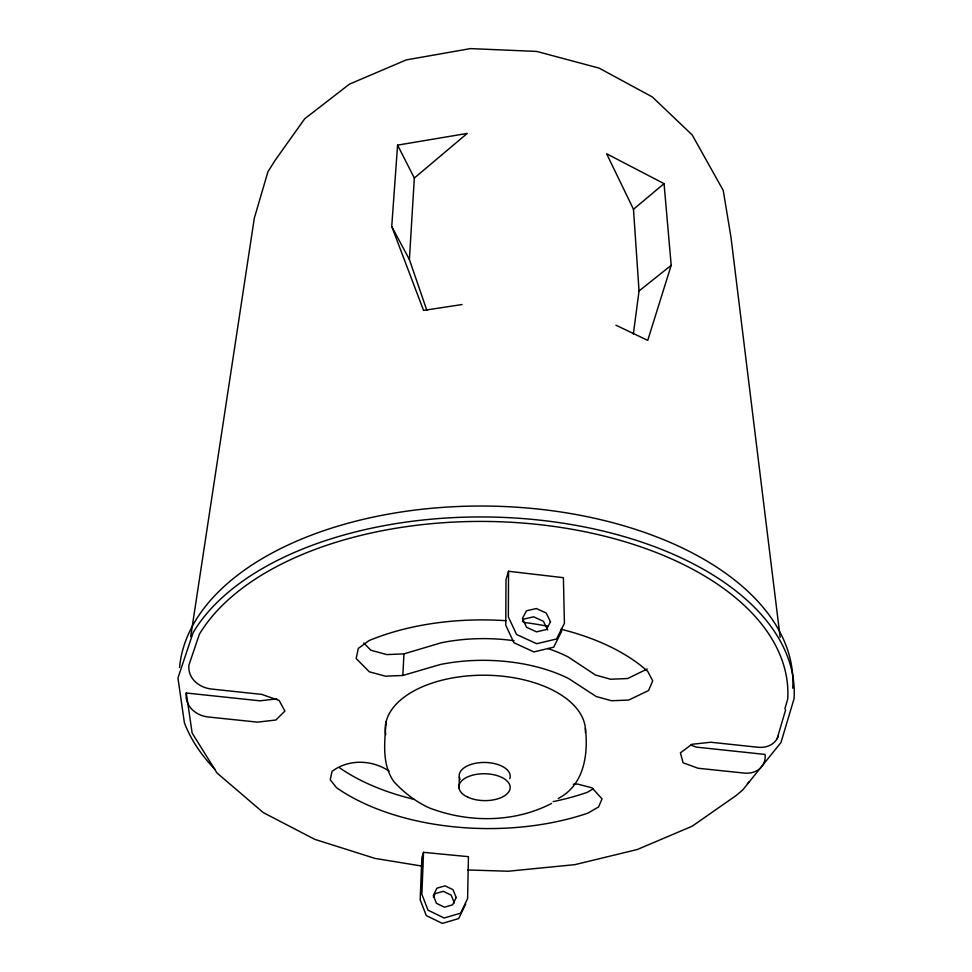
<?xml version="1.0" encoding="UTF-8"?>
<svg xmlns="http://www.w3.org/2000/svg" width="972" height="972" viewBox="0 0 972 972"><rect width="100%" height="100%" fill="white"/><g stroke="black" fill="none" stroke-linecap="round" stroke-linejoin="round"><path stroke-width="1.46" d="M508.538 571.281L508.356 616.941L516.594 634.497L536.666 643.707L556.543 638.993L564.416 623.307L563.395 577.684L508.538 571.281L505.999 579.64L505.768 625.227L513.945 642.747L533.895 651.92L553.676 647.194L561.524 631.533L561.464 628.495M459.039 788.256L459.319 777.029M423.525 852.323L421.872 894.313L428.02 910.157L444.119 918.018L460.558 913.182L467.593 898.626L468.443 856.684L423.525 852.323L421.848 857.863L420.171 899.768L426.283 915.563L442.309 923.4L458.675 918.564L465.685 904.033M506.011 620.719A190.233 104.32 0.8 0 0 369.093 640.548L358.316 648.409L356.165 658.494L369.336 671.834L385.495 676.184L402.833 675.479L403.951 653.877L441.118 642.808A123.833 68.854 0.8 0 1 514.091 640.742M386.103 721.759C384.705 742.025 381.486 764.028 393.964 781.78C404.012 792.581 415.627 801.633 429.077 807.817C468.091 822.907 514.079 822.944 551.574 803.431M426.83 310.299L409.394 259.536L414.339 178.046L397.584 145.132L467.253 133.419L414.339 178.046M462.101 304.54L423.549 310.408L391.728 226.476L397.584 145.132M633.331 334.137L639.041 290.98L633.477 209.272L606.637 153.77L664.058 183.647L671.19 265.32L647.753 340.37L615.932 325.207M190.694 636.636L254.312 218.202L267.895 171.837L274.955 160.574L304.673 118.815L349.41 84.163L406.187 59.924L470.484 48.6L536.751 51.431L599.117 68.125L652.285 96.921L692.198 134.95L723.241 190.439L730.993 237.362L780.152 637.328M784.841 708.843L787.733 699.014A302.037 168.994 0.8 0 0 539.29 524.613A302.037 168.994 0.8 0 0 199.394 634.23L189.018 664.799A25.746 21.457 2.2 0 0 211.641 689.051L261.675 694.385L279.11 700.435L284.905 711.079L275.89 720.009L257.483 722.135L208.445 717.008A25.236 21.287 1.5 0 1 186.296 693.012L259.961 700.824L276.801 698.856M777.102 738.756L785.643 709.815M433.366 897.241L435.164 893.633L443.281 891.3L451.202 895.151L454.337 902.964M522.462 621.655L523.811 619.079L533.604 616.807L543.445 621.302L547.625 629.965M633.477 209.272L664.058 183.647M639.041 290.98L671.19 265.32M558.244 798.474C583.99 785.34 588.546 754.284 585.363 728.368M593.102 788.912L587.222 792.362A188.41 104.94 0.8 0 1 553.153 801.608M647.267 668.967L627.596 678.541L610.55 679.234L595.423 674.993L568.195 656.963A123.833 68.854 0.8 0 0 547.698 648.494M402.833 675.479L440.352 664.484A125.024 68.441 0.8 0 1 568.717 678.59L596.201 696.523L611.473 700.739L628.69 700.059L648.555 690.545L652.71 680.886L647.802 671.47A190.233 104.32 0.8 0 0 561.379 629.334M403.951 653.877L386.795 654.593L370.794 650.219L363.783 642.99M573.261 784.258L577.66 784.1L592.009 787.818L602.033 798.899L598.558 806.991L587.866 813.139A190.233 104.32 0.8 0 1 336.689 787.818L330.237 779.811L332.035 771.391C348.656 758.804 372.155 759.715 389.116 771.112M467.617 869.964L508.247 871.228L574.926 864.643L637.316 849.504L692.113 826.249L735.938 795.667L742.705 789.981L780.953 742.559L794.051 698.759A308.367 172.591 0.8 0 0 540.444 520.214A308.367 172.591 0.8 0 0 193.161 632.565L177.949 678.006L184.401 722.828A308.367 172.591 0.8 0 0 214.885 769.289M422.638 866.198L374.949 858.398L314.758 839.346L263.278 812.604L216.987 772.959L192.128 732.997L186.296 693.012M690.946 745.111L696.341 747.128L765.098 754.43A24.701 19.537 31.3 0 1 743.92 773.056L698.018 768.245L683.049 762.741L680.412 752.838L691.882 744.297L710.836 742.244L757.601 747.225A25.175 19.659 30.6 0 0 778.293 736.096M391.728 226.476L409.394 259.536M749.497 781.658A308.367 172.591 0.8 0 1 747.419 783.529M385.738 734.662A100.14 54.797 0.8 0 1 481.723 675.224A100.14 54.797 0.8 0 1 585.436 732.669M179.577 667.448A306.885 173.065 0.8 0 1 499.268 506.339A306.885 173.065 0.8 0 1 792.727 688.2M523.799 622.432A190.233 104.32 0.8 0 1 548.147 626.357M414.315 799.397A188.41 104.94 0.8 0 1 339.459 767.71M460.145 779.35A25.503 13.499 0.8 0 1 483.558 762.461A25.503 13.499 0.8 0 1 509.778 778.669M456.184 897.545L452.636 904.811L444.447 907.204L436.428 903.292L433.33 895.394L436.926 888.177L445.079 885.844L453.037 889.708L456.184 897.545M550.444 621.716L546.458 629.528L536.556 631.861L526.569 627.28L522.414 618.532L526.484 610.793L536.337 608.533L546.228 613.04L550.444 621.716M467.897 797.234A25.637 13.438 0.8 0 0 509.741 789.896A25.637 13.438 0.8 0 0 475.988 774.429A25.637 13.438 0.8 0 0 467.897 797.234"/></g></svg>
